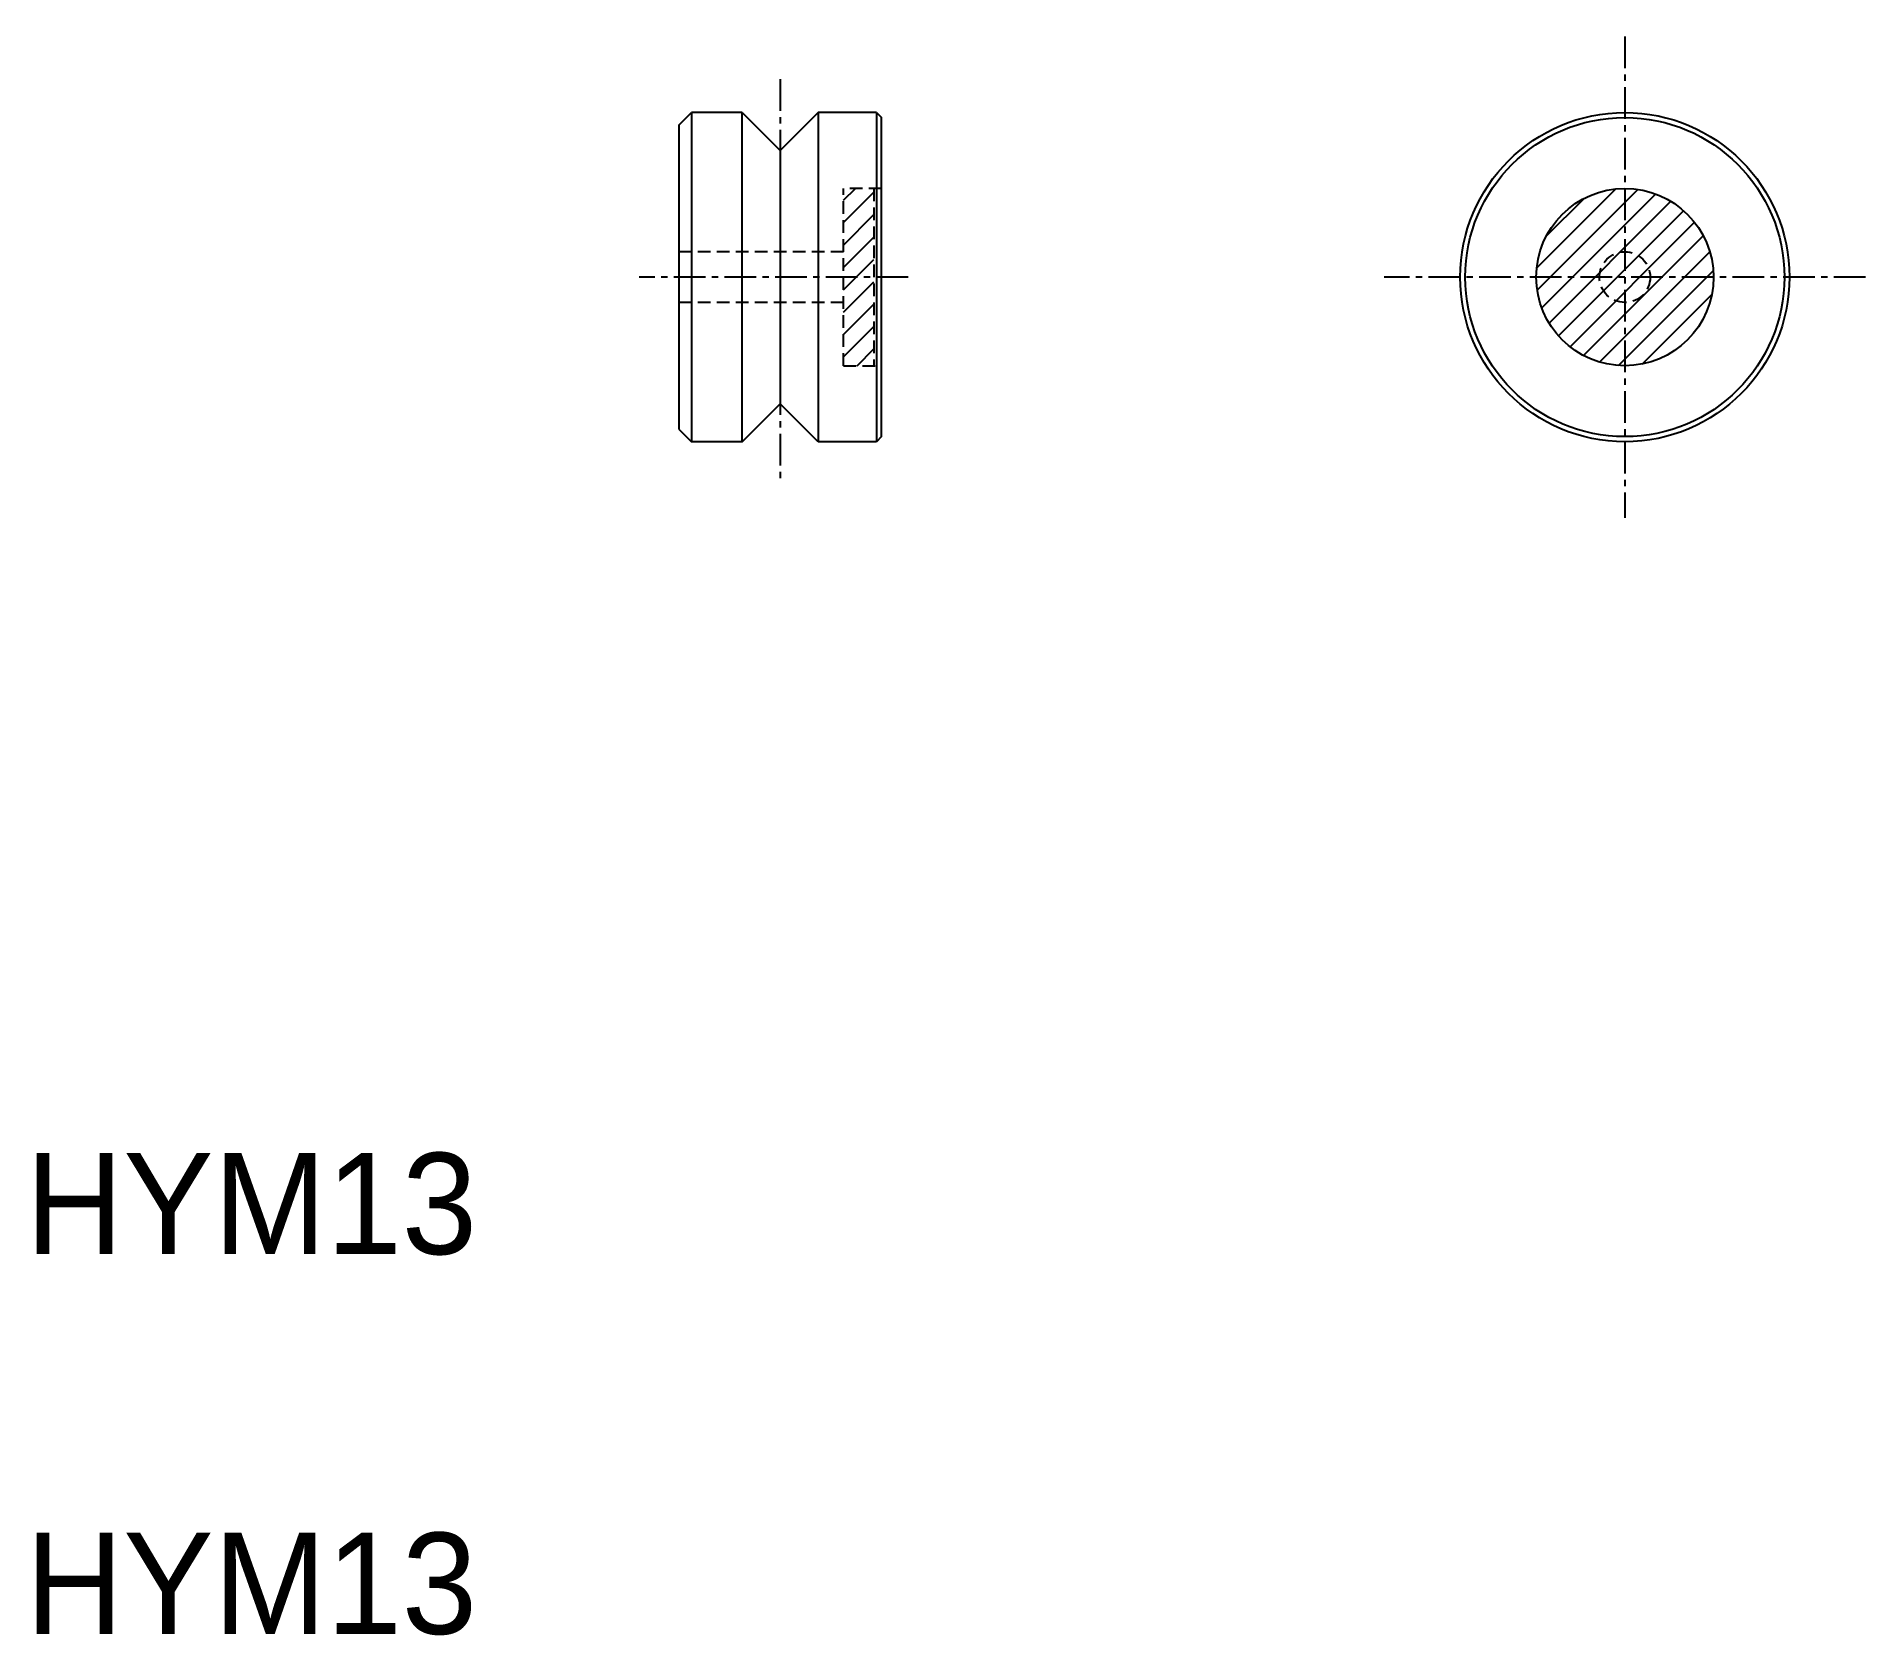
# Model space of a CAD drawing. Extents: x 158.8 to 231.1, y 153.5 to 216.6.
import ezdxf

# ---------------------------------------------------------------- set-up
doc = ezdxf.new("R2010")
doc.units = 0
doc.linetypes.add('CENTER', pattern=[2, 1.25, -0.25, 0.25, -0.25])
doc.linetypes.add('DASHED', pattern=[0.75, 0.5, -0.25])
doc.layers.get('0').update_dxf_attribs({"linetype": 'CONTINUOUS'})
doc.layers.add('CENTER', color=1, linetype='CENTER')

# ---------------------------------------------------------------- blocks, each defined once
blk = doc.blocks.new('*X14')
at = {"color": 0, "linetype": 'CONTINUOUS'}
for p, q in [((190.715, 210.16), (191.18, 210.625)), ((190.715, 209.277), (191.915, 210.477)), ((190.715, 208.393), (191.915, 209.593)), ((190.715, 207.509), (191.915, 208.709)), ((191.215, 207.125), (191.915, 207.825)), ((190.715, 206.625), (191.215, 207.125)), ((190.715, 205.741), (191.915, 206.941)), ((190.715, 204.857), (191.915, 206.057)), ((190.715, 203.973), (191.915, 205.173)), ((191.251, 203.625), (191.915, 204.289))]:
    blk.add_line(p, q, dxfattribs=at)
blk = doc.blocks.new('*X15')
at = {"color": 0, "linetype": 'CONTINUOUS'}
for p, q in [((218.084, 207.478), (221.214, 210.607)), ((218.104, 206.614), (222.078, 210.587)), ((218.284, 205.91), (222.782, 210.407)), ((218.46, 208.737), (219.954, 210.231)), ((218.572, 205.313), (223.378, 210.12)), ((218.946, 204.804), (223.887, 209.745)), ((219.401, 204.375), (224.316, 209.29)), ((219.937, 204.027), (224.664, 208.754)), ((220.565, 203.771), (224.92, 208.126)), ((221.312, 203.634), (225.057, 207.38)), ((222.255, 203.693), (224.998, 206.437))]:
    blk.add_line(p, q, dxfattribs=at)

msp = doc.modelspace()

# ---------------------------------------------------------------- linework, layer by layer
at = {"color": 7, "linetype": 'CONTINUOUS'}
for p, q in [((184.215, 213.125), (184.715, 213.625)), ((184.215, 213.125), (184.215, 201.125)), ((186.715, 213.625), (184.715, 213.625)), ((184.715, 213.625), (184.715, 200.625)), ((186.715, 213.625), (188.215, 212.125)), ((186.715, 200.625), (186.715, 213.625)), ((189.715, 213.625), (188.215, 212.125)), ((192.015, 213.625), (189.715, 213.625)), ((189.715, 213.625), (189.715, 200.625)), ((192.015, 213.625), (192.215, 213.425)), ((192.015, 213.625), (192.015, 200.625)), ((192.215, 200.825), (192.215, 213.425)), ((188.215, 212.125), (188.215, 202.125)), ((186.715, 200.625), (188.215, 202.125)), ((189.715, 200.625), (188.215, 202.125)), ((184.215, 201.125), (184.715, 200.625)), ((192.215, 200.825), (192.015, 200.625)), ((186.715, 200.625), (184.715, 200.625)), ((192.015, 200.625), (189.715, 200.625))]:
    msp.add_line(p, q, dxfattribs=at)
at = {"color": 3, "linetype": 'DASHED'}
for p, q in [((190.715, 203.625), (190.715, 210.625)), ((192.215, 210.625), (190.715, 210.625)), ((191.915, 210.625), (191.915, 203.625)), ((190.715, 208.125), (184.215, 208.125)), ((190.715, 206.125), (184.215, 206.125)), ((190.715, 203.625), (192.215, 203.625))]:
    msp.add_line(p, q, dxfattribs=at)
at = {"color": 7, "linetype": 'CONTINUOUS'}
for radius in [6.5, 6.3, 3.5]:
    msp.add_circle((221.566, 207.125), radius, dxfattribs=at)
at = {"color": 3, "linetype": 'DASHED'}
msp.add_circle((221.566, 207.125), 1, dxfattribs=at)
at = {"layer": 'CENTER', "color": 1, "linetype": 'CENTER'}
for p, q in [((221.566, 216.625), (221.566, 197.625)), ((188.215, 214.937), (188.215, 199.171)), ((193.264, 207.125), (182.636, 207.125)), ((231.066, 207.125), (212.066, 207.125))]:
    msp.add_line(p, q, dxfattribs=at)

# ---------------------------------------------------------------- block references
at = {"color": 3, "linetype": 'CONTINUOUS'}
for name in ['*X14', '*X15']:
    msp.add_blockref(name, (0, 0), dxfattribs=at)

# ---------------------------------------------------------------- texts
at = {"color": 7, "linetype": 'CONTINUOUS'}
for p in [(158.407, 168.54), (158.407, 153.54)]:
    msp.add_text('HYM13', height=4, dxfattribs=at).set_placement(p)

doc.saveas('drawing.dxf')
